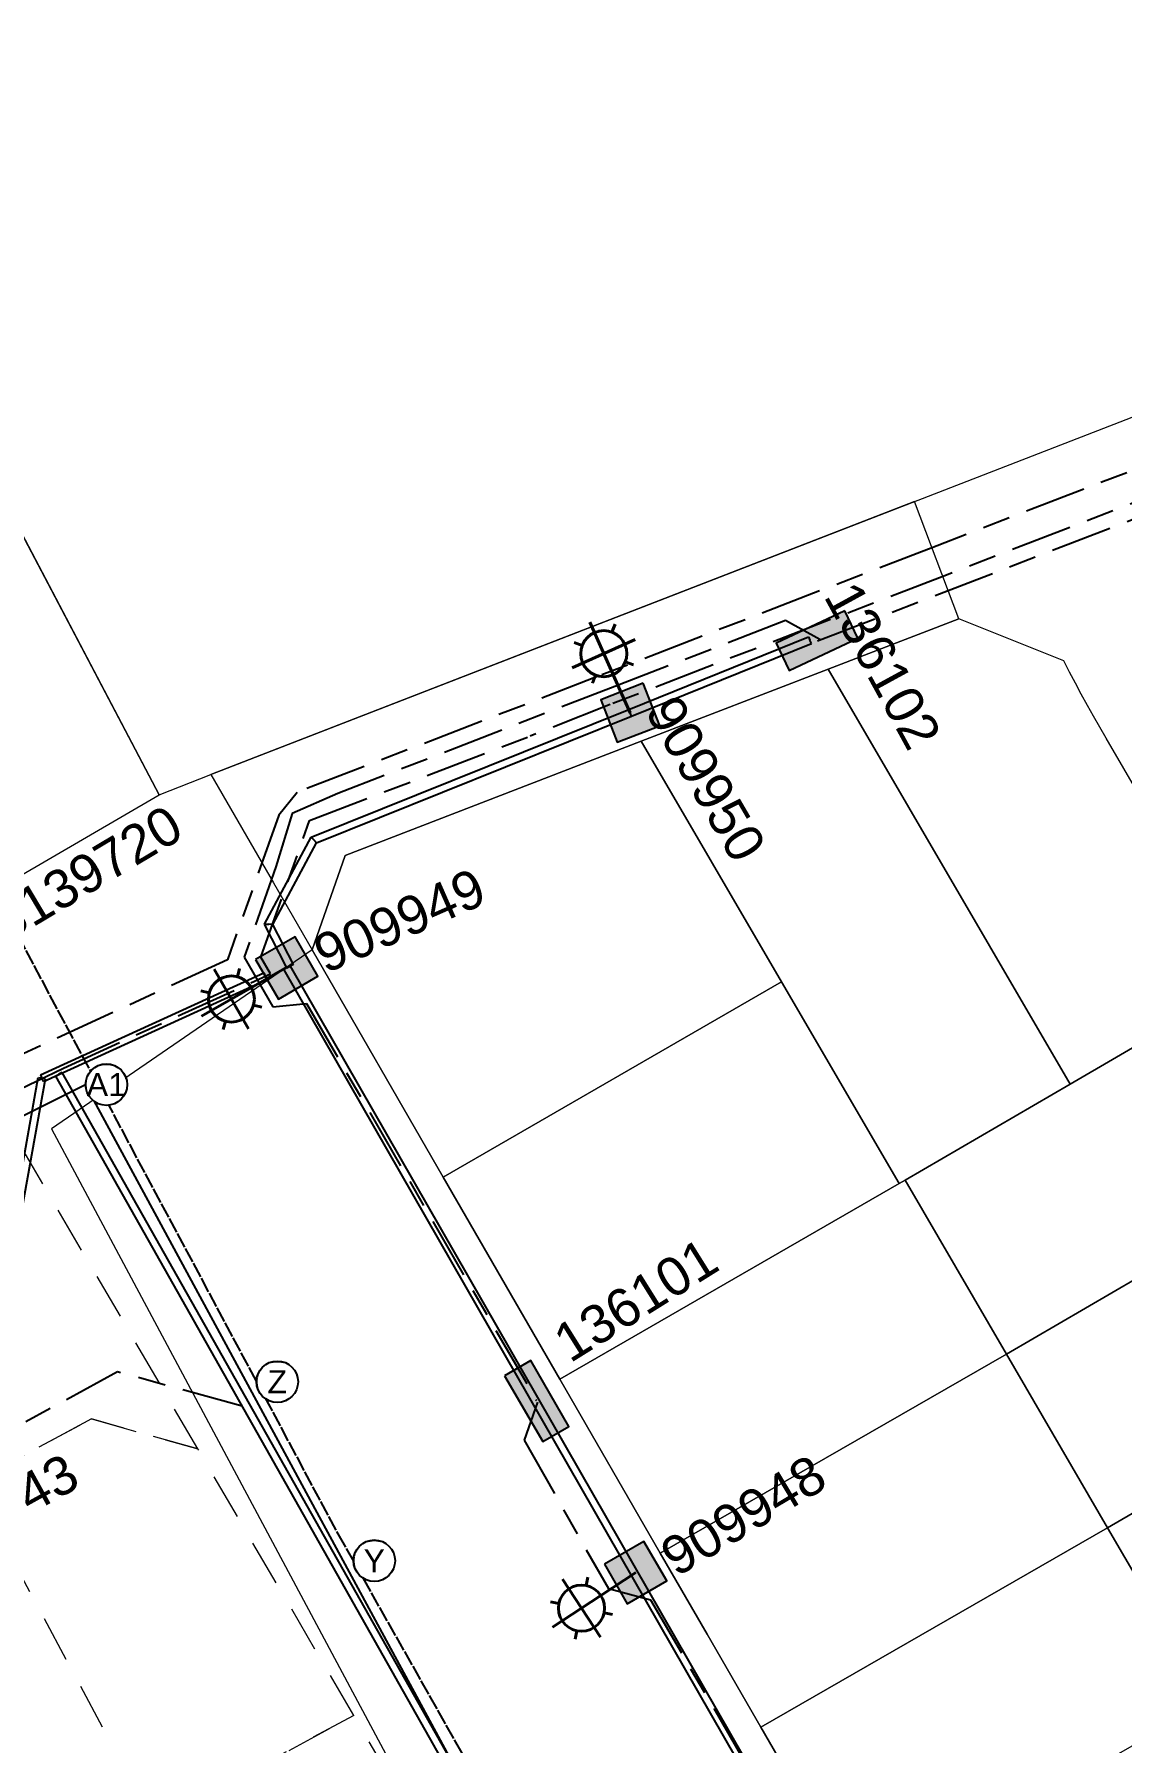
# Model space of a CAD drawing. Header units: metres. Extents: x 303431 to 305438, y 6269401 to 6270518.
# Drawn here: x 303892.4 to 303963.2, y 6270030 to 6270141.3 of the extents above; entities that cross this region are included whole.
import ezdxf
from ezdxf.enums import TextEntityAlignment as Align

# ---------------------------------------------------------------- set-up
doc = ezdxf.new("R2010")
doc.units = ezdxf.units.M
for name, pattern in [('Cable Exist OH', [1, 1, 0]), ('Cable Exist UG', [8.2, 4, -1.2, 1.8, -1.2]), ('Dash', [5, 3, -2])]:
    doc.linetypes.add(name, pattern=pattern)
doc.layers.get('0').update_dxf_attribs({"color": 6})
for name, color, linetype in [('_User Duct ID', 3, 'Continuous'), ('Duct_SP_EXT', 7, 'Continuous'), ('Equip_SP_SL_EXT', 7, 'Continuous'), ('Mains_HV_EXT', 7, 'Continuous'), ('Mains_HV_NEW_U72', 2, 'Continuous'), ('Mains_LV_EXT', 7, 'Continuous'), ('SupportsUG_SP_LV_EXT', 7, 'Continuous'), ('SupportsUG_SP_LV_SL_EXT', 7, 'Continuous'), ('UG_Details_SP_MISC', 7, 'Continuous')]:
    doc.layers.add(name, color=color, linetype=linetype)
for name, color, linetype, lineweight in [('Cadastre Developer_SP_EXT', 9, 'Continuous', 5), ('Cadastre Land Parcels_SP_EXT', 9, 'Continuous', 5), ('Cadastre Roads_SP_EXT', 9, 'Continuous', 5)]:
    doc.layers.add(name, color=color, linetype=linetype, lineweight=lineweight)
doc.styles.add('COLUMN_LABEL', font='arial.ttf')
doc.styles.add('iecARIAL', font='arial.ttf', dxfattribs={"height": 2})
doc.styles.add('POLE_LABEL', font='arial.ttf')
doc.styles.get("Standard").update_dxf_attribs({"font": 'arial.ttf'})
doc.linetypes.add('Cable New UG', pattern='A,7,-0.25,["x",Standard,S=2,R=0,X=0.2,Y=-0.8],-2.1', length=9.35)

# ---------------------------------------------------------------- blocks, each defined once
blk = doc.blocks.new('COLUMN_EXT')
blk.add_hatch(color=256).paths.add_polyline_path([(-1.49, 1.48), (-1.49, -1.49), (1.48, -1.49), (1.48, 1.48)])
blk.add_lwpolyline([(-1.49, -1.49), (1.48, -1.49), (1.48, 1.48), (-1.49, 1.48)], close=True)
for tag, height, style, flags, p in [('ASSET_NUM', 2.5, 'COLUMN_LABEL', 8, (2, 2)), ('STRUCTURE_PLANT_NUMBER', 0.2, 'POLE_LABEL', 9, (1.81, 0.03)), ('STREET_CODE', 0.2, 'COLUMN_LABEL', 9, (1.81, -0.2))]:
    blk.add_attdef(tag, text='', height=height, dxfattribs=dict(style=style, flags=flags)).set_placement(p, align=Align.MIDDLE_LEFT)
at = {"flags": 9}
for tag, p in [('COLUMN_TYPE', (1.81, -0.4)), ('OWNED_BY', (1.81, -0.6)), ('STATE', (1.81, -0.8)), ('USAGE', (1.81, -1)), ('LEGEND', (1.81, -1.2)), ('STREETNAME', (1.81, -1.6)), ('SUBURB', (1.81, -1.8)), ('LOCATION', (1.81, -1.4)), ('NOTES', (1.81, -2))]:
    blk.add_attdef(tag, text='', height=0.2, dxfattribs=at).set_placement(p, align=Align.MIDDLE_LEFT)
at = {"flags": 1}
blk.add_attdef('Z', (1.81, -2.35), '', height=0.2, dxfattribs=at)
blk = doc.blocks.new('PILLAR_EXT')
blk.add_hatch(color=256).paths.add_polyline_path([(-2.475, 0.99), (-2.475, -0.99), (2.475, -0.99), (2.475, 0.99)])
blk.add_lwpolyline([(-2.475, -0.99), (2.475, -0.99), (2.475, 0.99), (-2.475, 0.99)], close=True)
at = {"style": 'iecARIAL', "flags": 8}
blk.add_attdef('ASSET_NUM', (1.5, 3.5), '', height=2.5, dxfattribs=at)
for tag, p, flags in [('OWNED_BY', (0, -0.2), 9), ('STATE', (0, -0.4), 9), ('SUPPORT_TYPE', (0, -0.6), 9), ('USAGE', (0, -0.8), 9), ('LEGEND', (0, -1), 9), ('LOCATION', (0, -1.2), 9), ('STREETNAME', (0, -1.8), 9), ('SUBURB', (0, -2), 1), ('NOTES', (0, -1.4), 9), ('PARENT', (0, -1.6), 9)]:
    blk.add_attdef(tag, p, '', height=0.2, dxfattribs=dict(flags=flags))
blk = doc.blocks.new('SL_LANTERN_EXT')
at = {"lineweight": 40}
for p, q in [((-1.46, 5.68), (-1.06, 5.28)), ((0, 1.97), (0, 6.47)), ((1.46, 5.68), (1.06, 5.28)), ((-2.25, 4.22), (2.25, 4.22)), ((-1.46, 2.76), (-1.06, 3.16)), ((0, 0), (0, 2.72)), ((1.46, 2.76), (1.06, 3.16))]:
    blk.add_line(p, q, dxfattribs=at)
blk.add_circle((0, 4.22), 1.5, dxfattribs=at)
at = {"style": 'iecARIAL', "flags": 9}
blk.add_attdef('ASSET_NUM', (1.5, 1.5), '', height=2.5, dxfattribs=at)
for tag, p, height, flags in [('CONSTRUCTED_VOLTAGE', (0.98, -0.65), 0.2, 9), ('CONTROL_TYPE', (0.98, -0.85), 0.2, 9), ('LANTERN_PURPOSE', (0.98, -1.05), 0.2, 9), ('LANTERN_TYPE', (0.98, -1.25), 0.2, 9), ('LNUMBER', (2.18, -3.25), 2.5, 8), ('OPERATING_VOLTAGE', (0.98, -1.65), 0.2, 9), ('ORIENTATION', (0.98, -1.85), 0.2, 9), ('OWNED_BY', (0.98, -2.05), 0.2, 9), ('STATE', (0.98, -2.25), 0.2, 9), ('NO_PHASES', (0.98, -1.45), 0.2, 9), ('USAGE', (0.98, -2.45), 0.2, 9), ('CEXIST', (0.98, -2.65), 0.2, 9), ('CNEW', (0.98, -2.85), 0.2, 9), ('CNUMBER', (0.98, -3.05), 0.2, 9), ('CREMOVE', (0.98, -3.25), 0.2, 9), ('CREPLACE', (0.98, -3.45), 0.2, 9), ('LKINGHEIGHT', (0.98, -3.65), 0.2, 9), ('LBRACKET', (0.98, -3.85), 0.2, 9), ('LBRACKETVOCAB', (0.98, -4.05), 0.2, 9), ('LCATEGORY', (0.98, -4.25), 0.2, 9), ('LCHARGE1', (0.98, -4.45), 0.2, 9), ('LCHARGE1PERCENT', (0.98, -4.65), 0.2, 9), ('LCHARGE2', (0.98, -4.85), 0.2, 9), ('LCHARGE2PERCENT', (0.98, -5.05), 0.2, 9), ('LCHARGE3', (0.98, -5.25), 0.2, 9), ('LCHARGE3PERCENT', (0.98, -5.45), 0.2, 9), ('LEXIST', (0.98, -5.65), 0.2, 9), ('LLAMP', (0.98, -5.85), 0.2, 9), ('LLAMPVOCAB', (0.98, -6.05), 0.2, 9), ('LMAST', (0.98, -6.25), 0.2, 9), ('LMASTVOCAB', (0.98, -6.45), 0.2, 9), ('LNEW', (0.98, -6.65), 0.2, 9), ('LANTNUMBER', (0.98, -6.85), 0.2, 9), ('LOUTREACH', (0.98, -7.25), 0.2, 9), ('LOUTREACHVOCAB', (0.98, -7.45), 0.2, 9), ('LRATECODE', (0.98, -7.65), 0.2, 9), ('LREMOVE', (0.98, -7.85), 0.2, 9), ('LREPLACE', (0.98, -8.05), 0.2, 9), ('LTYPE', (0.98, -8.25), 0.2, 9), ('LTYPEVOCAB', (0.98, -8.45), 0.2, 9), ('LEGEND', (0.98, -8.65), 0.2, 9), ('LOCATION', (0.98, -8.85), 0.2, 9), ('NOTES', (0.98, -9.05), 0.2, 9), ('STREETNAME', (0.98, -9.25), 0.2, 9), ('SUBURB', (0.98, -9.45), 0.2, 1)]:
    blk.add_attdef(tag, p, '', height=height, dxfattribs=dict(flags=flags))
blk = doc.blocks.new('DUCT_INDICATOR')
at = {"flags": 1}
blk.add_attdef('Z', (0, 0), '', height=0.2, dxfattribs=at)
at = {"color": 7, "linetype": 'Cable Exist UG'}
blk.add_wipeout([(-0.51, 2.16), (-0.04, 2.22), (0.58, 2.17), (1.41, 1.69), (2.01, 1.02), (2.19, 0.01), (1.98, -1.07), (1.16, -1.93), (0.25, -2.17), (-0.43, -2.15), (-1.15, -1.86), (-1.68, -1.49), (-1.99, -0.81), (-2.19, 0.06), (-1.97, 1.09), (-1.07, 1.98), (-0.87, 2.07)], dxfattribs=at)
blk.add_circle((0, 0), 2.25)
blk.add_attdef('CODE', text='', height=1.8).set_placement((0, 0), align=Align.MIDDLE_CENTER)

msp = doc.modelspace()

# ---------------------------------------------------------------- linework, layer by layer
at = {"layer": 'Cadastre Developer_SP_EXT', "linetype": 'Dash'}
msp.add_lwpolyline([(303855.22686, 6270029.1822), (303866.24181, 6270035.09295), (303877.25825, 6270041.0037), (303888.2732, 6270046.91445), (303896.08711, 6270051.10703), (303903.01752, 6270049.15503), (303889.88334, 6270071.60967), (303888.00238, 6270064.92937), (303865.19404, 6270052.69053), (303855.50064, 6270047.48866), (303846.60048, 6270042.71299), (303835.58404, 6270036.80224), (303826.68388, 6270032.02658), (303815.66892, 6270026.11583)], dxfattribs=at)
msp.add_lwpolyline([(303855.22686, 6270029.1822), (303866.24181, 6270035.09295), (303877.25825, 6270041.0037), (303888.2732, 6270046.91445), (303896.08711, 6270051.10703), (303903.01752, 6270049.15503), (303889.88334, 6270071.60967), (303888.00238, 6270064.92937), (303865.19404, 6270052.69053), (303855.50064, 6270047.48866), (303846.60048, 6270042.71299), (303835.58404, 6270036.80224), (303826.68388, 6270032.02658), (303815.66892, 6270026.11583)], dxfattribs=at)
msp.add_lwpolyline([(303855.22686, 6270029.1822), (303866.24181, 6270035.09295), (303877.25825, 6270041.0037), (303888.2732, 6270046.91445), (303896.08711, 6270051.10703), (303903.01752, 6270049.15503), (303889.88334, 6270071.60967), (303888.00238, 6270064.92937), (303865.19404, 6270052.69053), (303855.50064, 6270047.48866), (303846.60048, 6270042.71299), (303835.58404, 6270036.80224), (303826.68388, 6270032.02658), (303815.66892, 6270026.11583)], dxfattribs=at)
for points in [[(303903.01752, 6270049.15503), (303896.08711, 6270051.10703), (303888.2732, 6270046.91445), (303900.16426, 6270024.75579), (303913.16673, 6270031.80311), (303903.01752, 6270049.15503)], [(303913.16673, 6270031.80311), (303900.16426, 6270024.75579), (303889.17298, 6270018.79916), (303884.7969, 6270016.42687), (303889.5622, 6270007.63474), (303918.21913, 6270023.16637), (303913.16673, 6270031.80311)]]:
    msp.add_lwpolyline(points, close=True, dxfattribs=at)
at = {"layer": 'Cadastre Land Parcels_SP_EXT', "linetype": 'Continuous'}
for points in [[(303903.86843, 6270093.0588), (304206.78713, 6270210.66237), (304273.40352, 6270236.55531), (304342.30562, 6270263.311), (304409.52771, 6270289.4192), (304476.75749, 6270315.53607), (304546.0418, 6270342.47602), (304565.4975, 6270350.25485), (304810.29183, 6270448.35379), (304797.37937, 6270469.03528), (304766.75595, 6270517.95026), (304408.94003, 6270377.97451), (303862.40245, 6270164.13899), (303900.50163, 6270091.75156), (303903.86843, 6270093.0588)], [(303903.86843, 6270093.0588), (304206.78713, 6270210.66237), (304273.40352, 6270236.55531), (304342.30562, 6270263.311), (304409.52771, 6270289.4192), (304476.75749, 6270315.53607), (304546.0418, 6270342.47602), (304565.4975, 6270350.25485), (304810.29183, 6270448.35379), (304797.37937, 6270469.03528), (304766.75595, 6270517.95026), (304408.94003, 6270377.97451), (303862.40245, 6270164.13899), (303900.50163, 6270091.75156), (303903.86843, 6270093.0588)], [(303971.36215, 6270079.62597), (303962.15029, 6270095.43238), (303961.73999, 6270096.14311), (303961.33551, 6270096.8548), (303960.93678, 6270097.57065), (303960.54299, 6270098.28862), (303960.15415, 6270099.00862), (303959.77097, 6270099.73374), (303959.39281, 6270100.46001), (303952.56347, 6270103.20627), (303944.05933, 6270099.92604), (303959.80683, 6270072.90385), (303971.36215, 6270079.62597)], [(303949.0624, 6270066.65582), (303959.80683, 6270072.90385), (303944.05933, 6270099.92604), (303931.88975, 6270095.23019), (303941.01124, 6270079.57606), (303948.67383, 6270066.4281), (303949.0624, 6270066.65582)], [(303949.0624, 6270066.65582), (303959.80683, 6270072.90385), (303944.05933, 6270099.92604), (303931.88975, 6270095.23019), (303941.01124, 6270079.57606), (303948.67383, 6270066.4281), (303949.0624, 6270066.65582)], [(303941.01124, 6270079.57606), (303931.88975, 6270095.23019), (303912.59843, 6270087.78755), (303910.45292, 6270081.65011), (303918.99583, 6270066.84742), (303941.01124, 6270079.57606)], [(303941.01124, 6270079.57606), (303931.88975, 6270095.23019), (303912.59843, 6270087.78755), (303910.45292, 6270081.65011), (303918.99583, 6270066.84742), (303941.01124, 6270079.57606)], [(303948.67383, 6270066.4281), (303941.01124, 6270079.57606), (303918.99583, 6270066.84742), (303926.58626, 6270053.69496), (303948.67383, 6270066.4281)], [(303948.67383, 6270066.4281), (303941.01124, 6270079.57606), (303918.99583, 6270066.84742), (303926.58626, 6270053.69496), (303948.67383, 6270066.4281)], [(303977.9606, 6270068.30305), (303971.36215, 6270079.62597), (303959.80683, 6270072.90385), (303949.0624, 6270066.65582), (303955.66253, 6270055.333), (303977.9606, 6270068.30305)], [(303977.9606, 6270068.30305), (303971.36215, 6270079.62597), (303959.80683, 6270072.90385), (303949.0624, 6270066.65582), (303955.66253, 6270055.333), (303977.9606, 6270068.30305)], [(303984.55913, 6270056.97916), (303977.9606, 6270068.30305), (303955.66253, 6270055.333), (303962.25771, 6270044.00805), (303984.55913, 6270056.97916)], [(303984.55913, 6270056.97916), (303977.9606, 6270068.30305), (303955.66253, 6270055.333), (303962.25771, 6270044.00805), (303984.55913, 6270056.97916)], [(303955.66253, 6270055.333), (303949.0624, 6270066.65582), (303948.67383, 6270066.4281), (303926.58626, 6270053.69496), (303933.12331, 6270042.36886), (303955.66253, 6270055.333)], [(303955.66253, 6270055.333), (303949.0624, 6270066.65582), (303948.67383, 6270066.4281), (303926.58626, 6270053.69496), (303933.12331, 6270042.36886), (303955.66253, 6270055.333)], [(303991.15837, 6270045.65527), (303984.55913, 6270056.97916), (303962.25771, 6270044.00805), (303968.85871, 6270032.68425), (303991.15837, 6270045.65527)], [(303962.25771, 6270044.00805), (303955.66253, 6270055.333), (303933.12331, 6270042.36886), (303936.17626, 6270037.07977), (303939.66364, 6270031.04479), (303962.25771, 6270044.00805)], [(303962.25771, 6270044.00805), (303955.66253, 6270055.333), (303933.12331, 6270042.36886), (303936.17626, 6270037.07977), (303939.66364, 6270031.04479), (303962.25771, 6270044.00805)], [(303968.85871, 6270032.68425), (303962.25771, 6270044.00805), (303939.66364, 6270031.04479), (303946.20555, 6270019.72179), (303968.85871, 6270032.68425)]]:
    msp.add_lwpolyline(points, close=True, dxfattribs=at)
at = {"layer": 'Cadastre Roads_SP_EXT', "linetype": 'Continuous'}
for points in [[(303900.50163, 6270091.75154), (303862.40247, 6270164.13894), (303860.05901, 6270168.59122), (303822.89616, 6270239.19953), (303825.39503, 6270240.18361), (303802.85137, 6270282.77311), (303778.68633, 6270328.40334), (303762.50112, 6270359.01161), (303750.96345, 6270354.90328), (303742.51841, 6270351.8977), (303801.67982, 6270241.4568), (303862.28661, 6270128.33617), (303886.28061, 6270083.46704), (303900.50163, 6270091.75154)], [(303912.59846, 6270087.78758), (303931.88973, 6270095.23016), (303944.05932, 6270099.92609), (303952.56343, 6270103.2062), (303949.68096, 6270110.84589), (303903.86847, 6270093.05776), (303907.93945, 6270086.00433), (303910.4529, 6270081.65007), (303912.59846, 6270087.78758)]]:
    msp.add_lwpolyline(points, close=True, dxfattribs=at)
for points in [[(304008.99919, 6269911.14545), (303991.37946, 6269941.59627), (303985.47578, 6269951.79965), (303978.92729, 6269963.11762), (303972.37809, 6269974.43559), (303967.22501, 6269983.34157), (303966.76732, 6269984.13474), (303965.83128, 6269985.75453), (303959.28942, 6269997.07665), (303952.74746, 6270008.39965), (303946.2056, 6270019.72178), (303939.66364, 6270031.04478), (303936.17627, 6270037.07977), (303933.12328, 6270042.36884), (303926.58627, 6270053.69503), (303918.99586, 6270066.84737), (303910.4529, 6270081.65007), (303893.48521, 6270069.99547), (303919.26925, 6270021.77753), (303952.93326, 6269963.05457), (303978.32986, 6269917.14789)], [(304008.99919, 6269911.14545), (303991.37946, 6269941.59627), (303985.47578, 6269951.79965), (303978.92729, 6269963.11762), (303972.37809, 6269974.43559), (303967.22501, 6269983.34157), (303966.76732, 6269984.13474), (303965.83128, 6269985.75453), (303959.28942, 6269997.07665), (303952.74746, 6270008.39965), (303946.2056, 6270019.72178), (303939.66364, 6270031.04478), (303936.17627, 6270037.07977), (303933.12328, 6270042.36884), (303926.58627, 6270053.69503), (303918.99586, 6270066.84737), (303910.4529, 6270081.65007), (303893.48521, 6270069.99547), (303919.26925, 6270021.77753), (303952.93326, 6269963.05457), (303978.32959, 6269917.14761), (303978.32959, 6269917.14761), (303978.32986, 6269917.14789)], [(304008.99919, 6269911.14545), (303991.37946, 6269941.59627), (303985.47578, 6269951.79965), (303978.92729, 6269963.11762), (303972.37809, 6269974.43559), (303967.22501, 6269983.34157), (303966.76732, 6269984.13474), (303965.83128, 6269985.75453), (303959.28942, 6269997.07665), (303952.74746, 6270008.39965), (303946.2056, 6270019.72178), (303939.66364, 6270031.04478), (303936.17627, 6270037.07977), (303933.12328, 6270042.36884), (303926.58627, 6270053.69503), (303918.99586, 6270066.84737), (303910.4529, 6270081.65007), (303893.48521, 6270069.99547), (303919.26925, 6270021.77753), (303952.93326, 6269963.05457), (303978.32959, 6269917.14761)]]:
    msp.add_lwpolyline(points, dxfattribs=at)
at = {"layer": 'Duct_SP_EXT'}
for p, q in [((303908.60372, 6270080.35066), (303908.81189, 6270080.47009)), ((303908.60372, 6270080.35066), (303950.69371, 6270006.98693)), ((303909.02006, 6270080.58952), (303908.81189, 6270080.47009)), ((303909.02006, 6270080.58952), (303951.11006, 6270007.2258))]:
    msp.add_line(p, q, dxfattribs=at)
at = {"layer": 'Mains_HV_EXT', "linetype": 'Cable Exist UG'}
for points in [[(303994.26407, 6270116.12582), (303991.30748, 6270123.42637), (303991.30748, 6270123.42637), (303951.15043, 6270107.96692), (303929.1495, 6270099.48269), (303909.48238, 6270091.90253), (303908.2907, 6270090.4088), (303908.2907, 6270090.4088), (303904.93605, 6270081.00341), (303891.34927, 6270074.74555), (303887.18148, 6270078.69079), (303887.18148, 6270078.69079), (303881.10801, 6270089.20815), (303867.42569, 6270119.26542), (303867.42569, 6270119.26542), (303855.63136, 6270141.47431), (303849.0149, 6270153.96216), (303851.80683, 6270156.34994)], [(303994.41055, 6270116.33311), (303992.4743, 6270115.65343), (303990.40625, 6270120.93182), (303990.40625, 6270120.93182), (303951.8693, 6270106.10057), (303929.86896, 6270097.61659), (303929.86896, 6270097.61659), (303924.66206, 6270095.56982)], [(303835.64953, 6270071.40845), (303840.007, 6270063.05075), (303859.73321, 6270072.63176), (303862.26314, 6270067.63037), (303862.26314, 6270067.63037), (303884.48872, 6270078.29377), (303889.26379, 6270073.78361), (303890.84425, 6270072.29083), (303894.27236, 6270073.94642), (303907.74633, 6270080.09518), (303907.74633, 6270080.09518), (303907.12196, 6270081.1785), (303910.29326, 6270090.06988), (303924.66206, 6270095.56982)]]:
    msp.add_lwpolyline(points, dxfattribs=at)
at = {"layer": 'Mains_HV_NEW_U72', "color": 10, "linetype": 'Cable New UG', "ltscale": 0.75, "flags": 128}
msp.add_lwpolyline([(303895.70932, 6270072.86249), (303890.75216, 6270070.38973), (303884.37724, 6270075.38797), (303863.28409, 6270065.22493), (303866.52158, 6270058.30624), (303823.22482, 6270036.88142), (303839.0376, 6270003.36031)], dxfattribs=at)
msp.add_lwpolyline([(303983.76586, 6269849.83522), (303987.99681, 6269841.63477), (304003.04783, 6269849.70904), (303999.30181, 6269856.60456), (304011.35881, 6269863.39211, 0.280754119), (304005.18536, 6269868.00642, -0.262500627), (303990.91956, 6269881.84978, 0.061739831), (303988.74968, 6269901.0807), (303895.70932, 6270072.86249)], format="xyb", dxfattribs=at)
at = {"layer": 'Mains_LV_EXT', "linetype": 'Cable Exist OH'}
for points in [[(303865.86632, 6270130.10473), (303912.12916, 6270043.62077)], [(303865.86632, 6270130.10473), (303912.12916, 6270043.62077)], [(303912.12916, 6270043.62077), (303959.70847, 6269959.50064)]]:
    msp.add_lwpolyline(points, dxfattribs=at)
at = {"layer": 'Mains_LV_EXT', "linetype": 'Cable Exist UG'}
for points in [[(303943.36431, 6270101.77321), (303971.8041, 6270112.73338), (303973.58845, 6270115.55359), (303973.58845, 6270115.55359), (303990.05866, 6270121.85182), (303993.22529, 6270117.62096), (303994.35174, 6270116.19005)], [(303943.51187, 6270101.85537), (303941.2805, 6270103.08442), (303941.2805, 6270103.08442), (303930.44803, 6270098.90595), (303912.13275, 6270091.82778), (303909.16598, 6270090.52274), (303908.08866, 6270087.05565), (303908.08866, 6270087.05565), (303906.02821, 6270081.16799), (303907.90065, 6270077.93287), (303910.09273, 6270078.15059), (303925.06129, 6270052.30861)], [(303925.1291, 6270052.19099), (303924.25382, 6270049.71663), (303924.25382, 6270049.71663), (303929.74475, 6270040.06083), (303932.49247, 6270039.33661), (303944.65725, 6270018.39707)]]:
    msp.add_lwpolyline(points, dxfattribs=at)
at = {"layer": 'UG_Details_SP_MISC'}
for p, q in [((303931.07875, 6270097.30438), (303942.78206, 6270102.03936)), ((303931.25824, 6270096.8592), (303942.96209, 6270101.5944)), ((303942.78206, 6270102.03936), (303942.87207, 6270101.81688)), ((303942.96209, 6270101.5944), (303942.87207, 6270101.81688)), ((303910.39878, 6270088.99502), (303931.07875, 6270097.30438)), ((303910.7396, 6270088.61466), (303931.25824, 6270096.8592)), ((303931.07875, 6270097.30438), (303931.16849, 6270097.08179)), ((303931.25824, 6270096.8592), (303931.16849, 6270097.08179)), ((303907.35728, 6270083.31497), (303910.39878, 6270088.99502)), ((303910.39878, 6270088.99502), (303910.56919, 6270088.80484)), ((303907.899, 6270083.30982), (303910.7396, 6270088.61466)), ((303910.7396, 6270088.61466), (303910.56919, 6270088.80484)), ((303908.80842, 6270080.47663), (303907.35728, 6270083.31497)), ((303907.35728, 6270083.31497), (303907.62814, 6270083.3124)), ((303907.899, 6270083.30982), (303907.62814, 6270083.3124)), ((303909.2358, 6270080.69513), (303907.899, 6270083.30982)), ((303892.76397, 6270073.52188), (303907.30381, 6270080.15705)), ((303907.30381, 6270080.15705), (303907.40344, 6270079.93871)), ((303907.50308, 6270079.72037), (303907.40344, 6270079.93871)), ((303908.80842, 6270080.47663), (303909.02211, 6270080.58588)), ((303909.2358, 6270080.69513), (303909.02211, 6270080.58588)), ((303892.96324, 6270073.0852), (303907.50308, 6270079.72037)), ((303890.82845, 6270063.29532), (303892.62736, 6270073.34583)), ((303891.26, 6270062.982), (303893.09985, 6270073.26126)), ((303892.62736, 6270073.34583), (303892.8636, 6270073.30354)), ((303892.76397, 6270073.52188), (303892.8636, 6270073.30354)), ((303893.09985, 6270073.26126), (303892.8636, 6270073.30354)), ((303892.96324, 6270073.0852), (303892.8636, 6270073.30354)), ((303893.73996, 6270073.41683), (303893.94886, 6270073.53498)), ((303893.73996, 6270073.41683), (303955.1426, 6269964.85216)), ((303894.15776, 6270073.65314), (303893.94886, 6270073.53498)), ((303894.15776, 6270073.65314), (303955.5604, 6269965.08847))]:
    msp.add_line(p, q, dxfattribs=at)
at = {"layer": 'UG_Details_SP_MISC', "color": 7, "linetype": 'Cable Exist UG', "flags": 128}
msp.add_lwpolyline([(303905.89112, 6270051.93262), (303897.78293, 6270054.16805), (303843.1057, 6270024.31378)], dxfattribs=at)

# ---------------------------------------------------------------- block references
at = {"layer": 'Equip_SP_SL_EXT'}
for p, rotation in [((303931.16849, 6270097.08179), 24.08554735488675), ((303908.8577, 6270080.5492), 119.85851312625), ((303931.52797, 6270041.09572), 123.2479801726179)]:
    msp.add_blockref('SL_LANTERN_EXT', p, dxfattribs=dict(at, rotation=rotation))
at = {"layer": 'SupportsUG_SP_LV_EXT'}
ref = msp.add_blockref('PILLAR_EXT', (303943.32851, 6270101.78449), dxfattribs=dict(at, rotation=205.1474356442969))
ref.add_attrib('ASSET_NUM', '136102', dxfattribs={"layer": '0', "height": 2.5, "rotation": 298.6687821, "style": 'iecARIAL'}).set_placement((303944.82851, 6270105.28449), align=Align.MIDDLE_LEFT)
ref = msp.add_blockref('PILLAR_EXT', (303888.10093, 6270079.4678), dxfattribs=dict(at, rotation=300.0797177977386))
ref.add_attrib('ASSET_NUM', 'S139720', dxfattribs={"layer": '0', "height": 2.5, "rotation": 30.7774062, "style": 'iecARIAL'}).set_placement((303889.60093, 6270082.9678), align=Align.MIDDLE_LEFT)
ref = msp.add_blockref('PILLAR_EXT', (303925.084, 6270052.2688), dxfattribs=dict(at, rotation=300.0797177977386))
ref.add_attrib('ASSET_NUM', '136101', dxfattribs={"layer": '0', "height": 2.5, "rotation": 31.9904523, "style": 'iecARIAL'}).set_placement((303926.584, 6270055.7688), align=Align.MIDDLE_LEFT)
ref = msp.add_blockref('PILLAR_EXT', (303887.84996, 6270048.74456), dxfattribs=dict(at, rotation=28.75044879474208))
ref.add_attrib('ASSET_NUM', 'S139743', dxfattribs={"layer": '0', "height": 2.5, "rotation": 29, "style": 'iecARIAL'}).set_placement((303882.66617, 6270041.09039), align=Align.MIDDLE_LEFT)
at = {"layer": 'SupportsUG_SP_LV_SL_EXT'}
ref = msp.add_blockref('COLUMN_EXT', (303931.16852, 6270097.08178), dxfattribs=dict(at, rotation=201.135034196043))
ref.add_attrib('ASSET_NUM', '909950', dxfattribs={"layer": '0', "height": 2.5, "rotation": 300.2499939, "style": 'COLUMN_LABEL'}).set_placement((303933.16852, 6270097.83178), align=Align.MIDDLE_LEFT)
ref = msp.add_blockref('COLUMN_EXT', (303908.81184, 6270080.47002), dxfattribs=dict(at, rotation=300.0838578078203))
ref.add_attrib('ASSET_NUM', '909949', dxfattribs={"layer": '0', "height": 2.5, "rotation": 23.7120311, "style": 'COLUMN_LABEL'}).set_placement((303910.81184, 6270081.22002), align=Align.MIDDLE_LEFT)
ref = msp.add_blockref('COLUMN_EXT', (303931.52803, 6270041.09569), dxfattribs=dict(at, rotation=300.0797177977386))
ref.add_attrib('ASSET_NUM', '909948', dxfattribs={"layer": '0', "height": 2.5, "rotation": 30.8591484, "style": 'COLUMN_LABEL'}).set_placement((303933.52803, 6270041.84569), align=Align.MIDDLE_LEFT)

# ---------------------------------------------------------------- next in the draw order: block references
at = {"layer": '_User Duct ID'}
ref = msp.add_blockref('DUCT_INDICATOR', (303897.05869, 6270072.87271), dxfattribs=dict(at, xscale=0.6, yscale=0.6, zscale=0.8, rotation=180))
ref.add_attrib('CODE', 'A1', dxfattribs={"layer": '0', "height": 1.5, "rotation": 180, "text_generation_flag": 6}).set_placement((303897.05869, 6270072.87271), align=Align.MIDDLE_CENTER)
ref = msp.add_blockref('DUCT_INDICATOR', (303908.18846, 6270053.5253), dxfattribs=dict(at, xscale=0.6, yscale=0.6, zscale=0.8, rotation=180))
ref.add_attrib('CODE', 'Z', dxfattribs={"layer": '0', "height": 1.5, "rotation": 180, "text_generation_flag": 6}).set_placement((303908.18846, 6270053.5253), align=Align.MIDDLE_CENTER)
ref = msp.add_blockref('DUCT_INDICATOR', (303914.50467, 6270041.87432), dxfattribs=dict(at, xscale=0.6, yscale=0.6, zscale=0.8, rotation=180))
ref.add_attrib('CODE', 'Y', dxfattribs={"layer": '0', "height": 1.5, "rotation": 180, "text_generation_flag": 6}).set_placement((303914.50467, 6270041.87432), align=Align.MIDDLE_CENTER)

doc.saveas('drawing.dxf')
